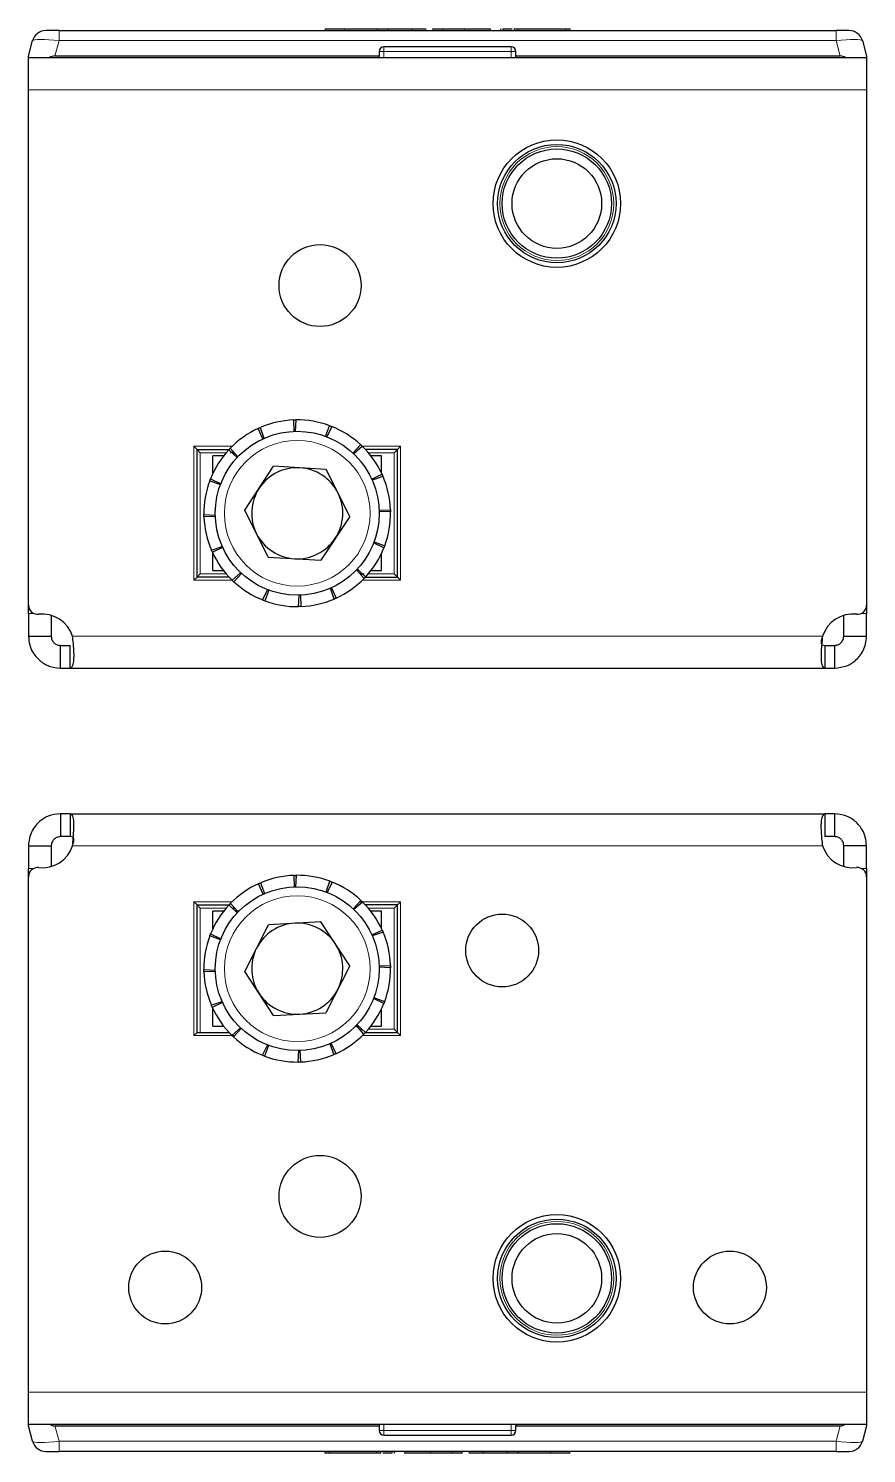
# Model space of a CAD drawing. Header units: millimetres. Extents: x 0 to 788, y 43 to 588.
# Drawn here: x 165.4 to 257.4, y 43.1 to 199.5 of the extents above; entities that cross this region are included whole.
import ezdxf

# ---------------------------------------------------------------- set-up
doc = ezdxf.new("R2010")
doc.units = ezdxf.units.MM

msp = doc.modelspace()

# ---------------------------------------------------------------- linework, layer by layer
at = {"color": 7, "linetype": 'Continuous', "lineweight": 25}
for p, q in [((168.74, 199.29), (167.29, 199.29)), ((168.74, 199.29), (254.04, 199.29)), ((197.96, 199.49), (197.96, 199.29)), ((203.61, 199.49), (203.67, 199.49)), ((203.67, 199.49), (203.67, 199.29)), ((203.67, 199.49), (204.8, 199.49)), ((204.8, 199.49), (204.8, 199.29)), ((204.8, 199.49), (207.47, 199.49)), ((207.47, 199.49), (207.47, 199.29)), ((207.47, 199.49), (208.96, 199.49)), ((208.96, 199.49), (208.96, 199.29)), ((209.77, 199.51), (209.77, 199.29)), ((213.24, 199.49), (216.07, 199.49)), ((216.07, 199.49), (216.07, 199.29)), ((217.21, 199.49), (217.21, 199.29)), ((217.46, 199.49), (217.46, 199.29)), ((218.7, 199.49), (218.7, 199.29)), ((219.13, 199.49), (224.38, 199.49)), ((224.81, 199.49), (224.81, 199.29)), ((255.48, 199.29), (254.04, 199.29)), ((165.39, 196.49), (165.84, 198.18)), ((218.39, 197.49), (204.39, 197.49)), ((256.93, 198.18), (257.39, 196.49)), ((165.39, 196.29), (165.39, 196.49)), ((165.39, 192.79), (165.39, 196.29)), ((257.39, 196.29), (165.39, 196.29)), ((203.89, 196.49), (168.28, 196.49)), ((203.89, 196.99), (203.89, 196.49)), ((203.89, 196.29), (203.89, 196.49)), ((218.89, 196.49), (218.89, 196.99)), ((254.49, 196.49), (218.89, 196.49)), ((218.89, 196.29), (218.89, 196.49)), ((257.39, 196.49), (257.39, 196.29)), ((257.39, 196.29), (257.39, 192.79)), ((165.39, 136.19), (165.39, 192.79)), ((257.39, 192.79), (257.39, 136.19)), ((194.54, 155.28), (194.5, 156.53)), ((194.75, 156.54), (194.67, 155.28)), ((191.13, 154.46), (190.61, 155.6)), ((190.83, 155.7), (191.24, 154.52)), ((198.01, 154.73), (198.44, 155.9)), ((198.68, 155.81), (198.13, 154.68)), ((183.54, 153.64), (183.89, 153.29)), ((187.54, 153.43), (188.37, 152.5)), ((201, 152.89), (201.85, 153.81)), ((202.03, 153.63), (201.09, 152.8)), ((205.89, 153.29), (206.24, 153.64)), ((183.89, 139.29), (183.89, 153.29)), ((183.89, 153.29), (187.4, 153.29)), ((183.89, 153.29), (184.24, 152.94)), ((185.64, 150.7), (185.64, 152.59)), ((186.8, 152.59), (185.64, 152.59)), ((188.28, 152.4), (187.37, 153.25)), ((187.89, 153.04), (187.89, 152.77)), ((205.89, 153.29), (202.37, 153.29)), ((204.14, 152.59), (202.97, 152.59)), ((204.14, 150.7), (204.14, 152.59)), ((205.54, 152.94), (205.89, 153.29)), ((205.89, 139.29), (205.89, 153.29)), ((189.12, 146.63), (192.3, 151.45)), ((198.06, 151.11), (192.3, 151.45)), ((200.65, 145.95), (198.06, 151.11)), ((203.06, 150.05), (204.2, 150.57)), ((204.3, 150.34), (203.12, 149.93)), ((186.45, 149.41), (185.27, 149.85)), ((185.36, 150.08), (186.49, 149.53)), ((184.64, 146.15), (185.89, 146.07)), ((185.89, 145.94), (184.64, 145.9)), ((191.71, 141.46), (189.12, 146.63)), ((200.65, 145.95), (197.47, 141.13)), ((203.88, 146.63), (205.13, 146.68)), ((205.13, 146.43), (203.88, 146.5)), ((185.47, 142.23), (186.66, 142.64)), ((186.71, 142.53), (185.57, 142.01)), ((204.41, 142.49), (203.28, 143.04)), ((203.33, 143.16), (204.5, 142.73)), ((185.64, 139.99), (185.64, 141.87)), ((191.71, 141.46), (197.47, 141.13)), ((204.14, 139.99), (204.14, 141.87)), ((183.54, 138.94), (183.89, 139.29)), ((183.89, 139.29), (184.24, 139.64)), ((187.4, 139.29), (183.89, 139.29)), ((185.64, 139.99), (186.8, 139.99)), ((187.74, 138.94), (188.68, 139.77)), ((188.77, 139.69), (187.92, 138.77)), ((202.23, 139.14), (201.4, 140.08)), ((201.49, 140.17), (202.4, 139.32)), ((201.89, 139.54), (201.89, 139.8)), ((202.37, 139.29), (205.89, 139.29)), ((202.97, 139.99), (204.14, 139.99)), ((205.54, 139.64), (205.89, 139.29)), ((205.89, 139.29), (206.24, 138.94)), ((191.09, 136.76), (191.64, 137.89)), ((191.76, 137.85), (191.33, 136.67)), ((198.94, 136.87), (198.53, 138.06)), ((198.64, 138.11), (199.17, 136.97)), ((165.39, 135.29), (165.39, 136.19)), ((195.03, 136.04), (195.1, 137.29)), ((195.23, 137.29), (195.28, 136.04)), ((257.39, 136.19), (257.39, 135.29)), ((165.39, 135.29), (165.39, 132.79)), ((167.89, 135.07), (167.89, 132.79)), ((254.89, 132.79), (254.89, 135.07)), ((257.39, 132.79), (257.39, 135.29)), ((165.39, 132.79), (167.89, 132.79)), ((168.89, 129.29), (168.89, 131.79)), ((168.89, 131.79), (169.97, 131.79)), ((169.97, 129.29), (169.97, 131.79)), ((252.8, 131.79), (252.8, 129.29)), ((252.8, 131.79), (253.89, 131.79)), ((253.89, 131.79), (253.89, 129.29)), ((254.89, 132.79), (257.39, 132.79)), ((168.89, 129.29), (169.97, 129.29)), ((169.97, 129.29), (252.8, 129.29)), ((252.8, 129.29), (253.89, 129.29)), ((168.89, 113.29), (168.89, 110.79)), ((169.97, 113.29), (168.89, 113.29)), ((169.97, 113.29), (252.8, 113.29)), ((169.97, 113.29), (169.97, 110.79)), ((252.8, 113.29), (252.8, 110.79)), ((253.89, 113.29), (252.8, 113.29)), ((253.89, 113.29), (253.89, 110.79)), ((165.39, 109.79), (167.89, 109.79)), ((165.39, 109.79), (165.39, 107.28)), ((167.89, 109.79), (167.89, 107.5)), ((169.97, 110.79), (168.89, 110.79)), ((253.89, 110.79), (252.8, 110.79)), ((257.39, 109.79), (254.89, 109.79)), ((254.89, 107.5), (254.89, 109.79)), ((257.39, 107.28), (257.39, 109.79)), ((165.39, 106.39), (165.39, 107.28)), ((165.39, 49.79), (165.39, 106.39)), ((194.58, 105.28), (194.54, 106.53)), ((194.79, 106.54), (194.71, 105.29)), ((257.39, 107.28), (257.39, 106.39)), ((257.39, 106.39), (257.39, 49.79)), ((191.16, 104.48), (190.64, 105.62)), ((190.87, 105.72), (191.28, 104.53)), ((198.05, 104.71), (198.48, 105.88)), ((198.72, 105.79), (198.16, 104.67)), ((183.54, 103.64), (183.89, 103.29)), ((183.89, 89.29), (183.89, 103.29)), ((183.89, 103.29), (187.4, 103.29)), ((183.89, 103.29), (184.24, 102.94)), ((188.31, 102.43), (187.4, 103.28)), ((187.57, 103.46), (188.4, 102.52)), ((201.03, 102.86), (201.88, 103.78)), ((202.06, 103.6), (201.12, 102.78)), ((205.89, 103.29), (202.37, 103.29)), ((205.54, 102.94), (205.89, 103.29)), ((205.89, 103.29), (206.24, 103.64)), ((205.89, 89.29), (205.89, 103.29)), ((185.64, 100.7), (185.64, 102.59)), ((186.8, 102.59), (185.64, 102.59)), ((187.89, 103.04), (187.89, 102.83)), ((188.46, 102.59), (188.14, 102.59)), ((204.14, 102.59), (202.97, 102.59)), ((204.14, 100.7), (204.14, 102.59)), ((189.12, 95.97), (191.73, 101.12)), ((197.49, 101.44), (191.73, 101.12)), ((200.65, 96.6), (197.49, 101.44)), ((203.08, 100.01), (204.22, 100.53)), ((204.32, 100.3), (203.13, 99.9)), ((186.46, 99.45), (185.29, 99.88)), ((185.38, 100.12), (186.5, 99.56)), ((184.64, 96.19), (185.89, 96.11)), ((185.89, 95.98), (184.64, 95.94)), ((192.28, 91.14), (189.12, 95.97)), ((200.65, 96.6), (198.04, 91.45)), ((203.88, 96.59), (205.13, 96.64)), ((205.14, 96.39), (203.88, 96.47)), ((185.45, 92.27), (186.64, 92.68)), ((186.69, 92.56), (185.56, 92.04)), ((204.39, 92.46), (203.27, 93.01)), ((203.31, 93.13), (204.48, 92.69)), ((185.64, 89.99), (185.64, 91.87)), ((192.28, 91.14), (198.04, 91.45)), ((204.14, 89.99), (204.14, 91.87)), ((183.54, 88.94), (183.89, 89.29)), ((183.89, 89.29), (187.4, 89.29)), ((185.64, 89.99), (186.8, 89.99)), ((187.71, 88.97), (188.65, 89.8)), ((188.74, 89.71), (187.89, 88.8)), ((201.31, 89.99), (201.63, 89.99)), ((202.2, 89.11), (201.38, 90.05)), ((201.46, 90.14), (202.38, 89.29)), ((201.89, 89.54), (201.89, 89.75)), ((202.37, 89.29), (205.89, 89.29)), ((202.97, 89.99), (204.14, 89.99)), ((205.54, 89.64), (205.89, 89.29)), ((205.89, 89.29), (206.24, 88.94)), ((191.06, 86.78), (191.61, 87.9)), ((191.73, 87.86), (191.29, 86.69)), ((198.9, 86.86), (198.5, 88.04)), ((198.61, 88.09), (199.13, 86.96)), ((194.99, 86.04), (195.07, 87.29)), ((195.19, 87.29), (195.23, 86.04)), ((165.39, 46.29), (165.39, 49.79)), ((257.39, 49.79), (257.39, 46.29)), ((165.39, 46.09), (165.39, 46.29)), ((165.39, 46.29), (257.39, 46.29)), ((165.84, 44.4), (165.39, 46.09)), ((168.28, 46.09), (203.89, 46.09)), ((203.89, 46.29), (203.89, 46.09)), ((203.89, 46.09), (203.89, 45.59)), ((218.89, 46.29), (218.89, 46.09)), ((218.89, 46.09), (254.49, 46.09)), ((218.89, 45.59), (218.89, 46.09)), ((257.39, 46.09), (256.93, 44.4)), ((257.39, 46.29), (257.39, 46.09)), ((204.39, 45.09), (218.39, 45.09)), ((167.29, 43.29), (168.74, 43.29)), ((254.04, 43.29), (168.74, 43.29)), ((197.96, 43.09), (197.96, 43.29)), ((203.64, 43.09), (198.39, 43.09)), ((204.07, 43.09), (204.07, 43.29)), ((205.31, 43.09), (205.31, 43.29)), ((205.56, 43.09), (205.56, 43.29)), ((206.7, 43.09), (206.7, 43.29)), ((209.53, 43.09), (206.7, 43.09)), ((213, 43.06), (213, 43.29)), ((213.81, 43.09), (213.81, 43.29)), ((215.3, 43.09), (213.81, 43.09)), ((215.3, 43.09), (215.3, 43.29)), ((217.97, 43.09), (215.3, 43.09)), ((217.97, 43.09), (217.97, 43.29)), ((219.1, 43.09), (217.97, 43.09)), ((219.1, 43.09), (219.1, 43.29)), ((219.16, 43.09), (219.1, 43.09)), ((224.81, 43.09), (224.81, 43.29)), ((254.04, 43.29), (255.48, 43.29))]:
    msp.add_line(p, q, dxfattribs=at)
at = {"color": 8, "linetype": 'Continuous', "lineweight": 18}
for p, q in [((168.74, 199.29), (168.74, 198.18)), ((200.07, 199.49), (200.07, 199.29)), ((210.88, 199.49), (210.88, 199.29)), ((213.24, 199.49), (213.24, 199.29)), ((219.13, 199.49), (219.13, 199.29)), ((224.38, 199.49), (224.38, 199.29)), ((254.04, 198.18), (254.04, 199.29)), ((168.74, 198.18), (168.28, 196.49)), ((254.04, 198.18), (168.74, 198.18)), ((204.39, 196.99), (204.39, 197.49)), ((218.39, 196.99), (218.39, 197.49)), ((254.49, 196.49), (254.04, 198.18)), ((204.39, 196.99), (203.89, 196.99)), ((218.39, 196.99), (204.39, 196.99)), ((204.39, 196.99), (204.39, 196.29)), ((218.39, 196.99), (218.89, 196.99)), ((218.39, 196.29), (218.39, 196.99)), ((257.39, 192.79), (165.39, 192.79)), ((183.54, 138.94), (183.54, 153.64)), ((183.54, 153.64), (187.74, 153.64)), ((202.03, 153.64), (206.24, 153.64)), ((206.24, 153.64), (206.24, 138.94)), ((187.09, 152.94), (184.24, 152.94)), ((184.24, 152.94), (184.24, 139.64)), ((205.54, 152.94), (202.69, 152.94)), ((205.54, 139.64), (205.54, 152.94)), ((184.24, 139.64), (187.09, 139.64)), ((202.69, 139.64), (205.54, 139.64)), ((187.74, 138.94), (183.54, 138.94)), ((206.24, 138.94), (202.03, 138.94)), ((165.95, 135.29), (165.39, 135.29)), ((257.39, 135.29), (256.83, 135.29)), ((252.55, 132.79), (170.22, 132.79)), ((170.22, 109.79), (252.55, 109.79)), ((165.39, 107.28), (165.95, 107.28)), ((256.83, 107.28), (257.39, 107.28)), ((183.54, 103.64), (187.74, 103.64)), ((183.54, 88.94), (183.54, 103.64)), ((201.75, 103.64), (206.24, 103.64)), ((206.24, 103.64), (206.24, 88.94)), ((187.09, 102.94), (184.24, 102.94)), ((184.24, 102.94), (184.24, 89.29)), ((205.54, 102.94), (202.69, 102.94)), ((205.54, 89.64), (205.54, 102.94)), ((202.69, 89.64), (205.54, 89.64)), ((188.02, 88.94), (183.54, 88.94)), ((206.24, 88.94), (202.03, 88.94)), ((165.39, 49.79), (257.39, 49.79)), ((168.28, 46.09), (168.74, 44.4)), ((204.39, 45.59), (203.89, 45.59)), ((204.39, 46.29), (204.39, 45.59)), ((204.39, 45.59), (204.39, 45.09)), ((204.39, 45.59), (218.39, 45.59)), ((218.39, 45.59), (218.39, 46.29)), ((218.39, 45.59), (218.89, 45.59)), ((218.39, 45.59), (218.39, 45.09)), ((254.04, 44.4), (254.49, 46.09)), ((168.74, 44.4), (254.04, 44.4)), ((168.74, 44.4), (168.74, 43.29)), ((254.04, 43.29), (254.04, 44.4)), ((198.39, 43.09), (198.39, 43.29)), ((203.64, 43.09), (203.64, 43.29)), ((209.53, 43.09), (209.53, 43.29)), ((211.89, 43.09), (211.89, 43.29)), ((222.7, 43.09), (222.7, 43.29))]:
    msp.add_line(p, q, dxfattribs=at)
at = {"color": 7, "linetype": 'Continuous', "lineweight": 25}
for centre, radius in [((223.39, 180.29), 7), ((223.39, 180.29), 6.5), ((223.39, 180.29), 6), ((223.39, 180.29), 4.92), ((197.39, 171.29), 4.5), ((194.89, 146.29), 9), ((194.89, 96.29), 9), ((217.39, 98.29), 4), ((197.39, 71.29), 4.5), ((223.39, 62.29), 7), ((223.39, 62.29), 6.5), ((223.39, 62.29), 6), ((223.39, 62.29), 4.92), ((180.39, 61.29), 4), ((242.39, 61.29), 4)]:
    msp.add_circle(centre, radius, dxfattribs=at)
at = {"color": 8, "linetype": 'Continuous', "lineweight": 18}
for centre, radius in [((223.39, 180.29), 6.25), ((194.89, 146.29), 8), ((194.89, 96.29), 8), ((223.39, 62.29), 6.25)]:
    msp.add_circle(centre, radius, dxfattribs=at)
at = {"color": 7, "linetype": 'Continuous', "lineweight": 25}
for centre, radius, start, end in [((167.29, 197.79), 1.5, 90, 165), ((255.48, 197.79), 1.5, 15, 90), ((204.39, 196.99), 0.5, 90, 180), ((218.39, 196.99), 0.5, 0, 90), ((194.89, 146.29), 10.25, 92.1828, 113.2869), ((194.89, 146.29), 10.25, 69.6828, 90.7869), ((194.89, 146.29), 10.25, 114.6828, 135.7869), ((194.89, 146.29), 10.25, 47.1828, 68.2869), ((194.89, 146.29), 10.25, 24.6828, 45.7869), ((194.89, 146.29), 10.25, 137.1828, 158.2869), ((194.89, 146.29), 5, 86.6352, 146.6352), ((194.89, 146.29), 5, 26.6352, 86.6352), ((194.89, 146.29), 10.25, 2.1828, 23.2869), ((194.89, 146.29), 10.25, 159.6828, 180.7869), ((194.89, 146.29), 5, 146.6352, 206.6352), ((194.89, 146.29), 5, 326.6352, 26.6352), ((194.89, 146.29), 10.25, 182.1828, 203.2869), ((194.89, 146.29), 10.25, 339.6828, 0.7869), ((194.89, 146.29), 5, 206.6352, 266.6352), ((194.89, 146.29), 5, 266.6352, 326.6352), ((194.89, 146.29), 10.25, 317.1828, 338.2869), ((194.89, 146.29), 10.25, 204.6828, 225.7869), ((194.89, 146.29), 10.25, 227.1828, 248.2869), ((194.89, 146.29), 10.25, 294.6828, 315.7869), ((166.39, 136.19), 1, 180, 276.3794), ((194.89, 146.29), 10.25, 249.6828, 270.7869), ((194.89, 146.29), 10.25, 272.1828, 293.2869), ((256.39, 136.19), 1, 263.6206, 0), ((166.89, 131.72), 3.5, 17.8253, 96.3794), ((255.89, 131.72), 3.5, 83.6206, 162.1747), ((166.89, 110.86), 3.5, 263.6206, 342.1747), ((255.89, 110.86), 3.5, 197.8253, 276.3794), ((166.39, 106.39), 1, 83.6206, 180), ((194.89, 96.29), 10.25, 91.9505, 113.0546), ((194.89, 96.29), 10.25, 69.4505, 90.5546), ((256.39, 106.39), 1, 0, 96.3794), ((194.89, 96.29), 10.25, 114.4505, 135.5546), ((194.89, 96.29), 10.25, 46.9505, 68.0546), ((194.89, 96.29), 10.25, 136.9505, 158.0546), ((194.89, 96.29), 10.25, 24.4505, 45.5546), ((194.89, 96.29), 5, 93.1455, 153.1455), ((194.89, 96.29), 5, 33.1455, 93.1455), ((194.89, 96.29), 10.25, 1.9505, 23.0546), ((194.89, 96.29), 10.25, 159.4505, 180.5546), ((194.89, 96.29), 5, 333.1455, 33.1455), ((194.89, 96.29), 5, 153.1455, 213.1455), ((194.89, 96.29), 10.25, 181.9505, 203.0546), ((194.89, 96.29), 10.25, 339.4505, 0.5546), ((194.89, 96.29), 5, 273.1455, 333.1455), ((194.89, 96.29), 5, 213.1455, 273.1455), ((194.89, 96.29), 10.25, 316.9505, 338.0546), ((194.89, 96.29), 10.25, 204.4505, 225.5546), ((194.89, 96.29), 10.25, 226.9505, 248.0546), ((194.89, 96.29), 10.25, 294.4505, 315.5546), ((194.89, 96.29), 10.25, 249.4505, 270.5546), ((194.89, 96.29), 10.25, 271.9505, 293.0546), ((204.39, 45.59), 0.5, 180, 270), ((218.39, 45.59), 0.5, 270, 0), ((167.29, 44.79), 1.5, 195, 270), ((255.48, 44.79), 1.5, 270, 345)]:
    msp.add_arc(centre, radius, start, end, dxfattribs=at)
at = {"color": 8, "linetype": 'Continuous', "lineweight": 18}
for centre, major_axis, start_param, end_param in [((168.84, 197.79), (3, -0.38), 1.621093, 3.124852), ((253.93, 197.79), (3, 0.38), 0.016741, 1.520499), ((168.84, 44.79), (3, 0.38), 3.158333, 4.662092), ((253.93, 44.79), (3, -0.38), 4.762686, 6.266445)]:
    msp.add_ellipse(centre, major_axis=major_axis, ratio=0.123038, start_param=start_param, end_param=end_param, dxfattribs=at)
at = {"color": 7, "linetype": 'Continuous', "lineweight": 25}
for centre, major_axis, start_param, end_param in [((165.39, 184.9), (3.1, 11.57), 0.067037, 0.253072), ((257.39, 184.9), (-3.1, 11.57), 6.030113, 6.216148), ((165.39, 57.68), (3.1, -11.57), 6.030113, 6.216148), ((257.39, 57.68), (-3.1, -11.57), 0.067037, 0.253072)]:
    msp.add_ellipse(centre, major_axis=major_axis, ratio=0.250563, start_param=start_param, end_param=end_param, dxfattribs=at)
for points, knots in [([(197.96, 199.49), (198.33, 199.49), (199.02, 199.49), (199.74, 199.49), (200.07, 199.49)], [0, 0, 0, 0, 0.5368, 1, 1, 1, 1]), ([(200.07, 199.49), (200.57, 199.49), (201.51, 199.49), (202.7, 199.49), (203.42, 199.49), (203.6, 199.49), (203.61, 199.49)], [0, 0, 0, 0, 0.381983, 0.713352, 0.984017, 1, 1, 1, 1]), ([(209.79, 199.49), (209.78, 199.49), (209.76, 199.49), (209.91, 199.49), (210.28, 199.49), (210.67, 199.49), (210.88, 199.49)], [0, 0, 0, 0, 0.061615, 0.333035, 0.637399, 1, 1, 1, 1]), ([(210.88, 199.49), (211.04, 199.49), (211.4, 199.49), (212.2, 199.49), (212.83, 199.49), (213.24, 199.49)], [0, 0, 0, 0, 0.216742, 0.489643, 1, 1, 1, 1]), ([(217.46, 199.49), (217.52, 199.49), (217.62, 199.49), (217.93, 199.49), (218.21, 199.49), (218.42, 199.49), (218.49, 199.49)], [0, 0, 0, 0, 0.253358, 0.534255, 0.847657, 1, 1, 1, 1]), ([(217.64, 199.49), (217.75, 199.49), (218, 199.49), (218.31, 199.49), (218.48, 199.49), (218.49, 199.49)], [0, 0, 0, 0, 0.461603, 0.9874, 1, 1, 1, 1]), ([(218.7, 199.49), (218.71, 199.49), (218.72, 199.49), (218.84, 199.49), (218.98, 199.49), (219.08, 199.49), (219.13, 199.49)], [0, 0, 0, 0, 0.285248, 0.560563, 0.777151, 1, 1, 1, 1]), ([(224.38, 199.49), (224.44, 199.49), (224.57, 199.49), (224.71, 199.49), (224.8, 199.49), (224.81, 199.49), (224.81, 199.49)], [0, 0, 0, 0, 0.281303, 0.555629, 0.773878, 1, 1, 1, 1]), ([(194.5, 156.53), (194.54, 156.53), (194.6, 156.53), (194.68, 156.53), (194.72, 156.54), (194.75, 156.54)], [0, 0, 0, 0, 0.499981, 0.749988, 1, 1, 1, 1]), ([(190.61, 155.6), (190.64, 155.62), (190.7, 155.64), (190.78, 155.68), (190.81, 155.69), (190.83, 155.7)], [0, 0, 0, 0, 0.499981, 0.749988, 1, 1, 1, 1]), ([(198.44, 155.9), (198.48, 155.88), (198.54, 155.86), (198.62, 155.83), (198.66, 155.82), (198.68, 155.81)], [0, 0, 0, 0, 0.499981, 0.749988, 1, 1, 1, 1]), ([(187.37, 153.25), (187.4, 153.28), (187.44, 153.33), (187.5, 153.39), (187.52, 153.42), (187.54, 153.43)], [0, 0, 0, 0, 0.499981, 0.749988, 1, 1, 1, 1]), ([(201.85, 153.81), (201.88, 153.78), (201.93, 153.73), (201.99, 153.68), (202.02, 153.65), (202.03, 153.63)], [0, 0, 0, 0, 0.499981, 0.749988, 1, 1, 1, 1]), ([(204.2, 150.57), (204.22, 150.53), (204.24, 150.47), (204.28, 150.4), (204.29, 150.36), (204.3, 150.34)], [0, 0, 0, 0, 0.499981, 0.749988, 1, 1, 1, 1]), ([(185.27, 149.85), (185.29, 149.88), (185.31, 149.94), (185.34, 150.02), (185.36, 150.06), (185.36, 150.08)], [0, 0, 0, 0, 0.499981, 0.749988, 1, 1, 1, 1]), ([(184.64, 145.9), (184.64, 145.94), (184.64, 146), (184.64, 146.08), (184.64, 146.13), (184.64, 146.15)], [0, 0, 0, 0, 0.499981, 0.749988, 1, 1, 1, 1]), ([(205.13, 146.68), (205.13, 146.64), (205.13, 146.57), (205.13, 146.49), (205.13, 146.45), (205.13, 146.43)], [0, 0, 0, 0, 0.499981, 0.749988, 1, 1, 1, 1]), ([(204.5, 142.73), (204.48, 142.69), (204.46, 142.63), (204.43, 142.55), (204.42, 142.51), (204.41, 142.49)], [0, 0, 0, 0, 0.499981, 0.749988, 1, 1, 1, 1]), ([(185.57, 142.01), (185.56, 142.04), (185.53, 142.1), (185.5, 142.18), (185.48, 142.22), (185.47, 142.23)], [0, 0, 0, 0, 0.499981, 0.749988, 1, 1, 1, 1]), ([(202.4, 139.32), (202.38, 139.29), (202.33, 139.24), (202.28, 139.18), (202.25, 139.15), (202.23, 139.14)], [0, 0, 0, 0, 0.499981, 0.749988, 1, 1, 1, 1]), ([(187.92, 138.77), (187.89, 138.8), (187.84, 138.84), (187.78, 138.9), (187.75, 138.93), (187.74, 138.94)], [0, 0, 0, 0, 0.499981, 0.749988, 1, 1, 1, 1]), ([(191.33, 136.67), (191.29, 136.69), (191.23, 136.71), (191.15, 136.74), (191.11, 136.76), (191.09, 136.76)], [0, 0, 0, 0, 0.499981, 0.749988, 1, 1, 1, 1]), ([(199.17, 136.97), (199.13, 136.96), (199.07, 136.93), (199, 136.9), (198.96, 136.88), (198.94, 136.87)], [0, 0, 0, 0, 0.499981, 0.749988, 1, 1, 1, 1]), ([(195.28, 136.04), (195.23, 136.04), (195.17, 136.04), (195.09, 136.04), (195.05, 136.04), (195.03, 136.04)], [0, 0, 0, 0, 0.4999808, 0.7499881, 1, 1, 1, 1]), ([(165.39, 132.79), (165.41, 132.47), (165.46, 131.88), (165.86, 130.94), (166.57, 130.07), (167.67, 129.41), (168.47, 129.33), (168.89, 129.29)], [0, 0, 0, 0, 0.1708405, 0.3192172, 0.5481031, 0.7678223, 1, 1, 1, 1]), ([(167.89, 132.79), (167.89, 132.7), (167.91, 132.53), (168, 132.31), (168.11, 132.14), (168.24, 132.01), (168.38, 131.92), (168.61, 131.81), (168.77, 131.8), (168.89, 131.79)], [0, 0, 0, 0, 0.154359, 0.287283, 0.400435, 0.496544, 0.604314, 0.723151, 1, 1, 1, 1]), ([(169.97, 129.29), (170.03, 129.3), (170.13, 129.34), (170.27, 129.62), (170.37, 130.08), (170.39, 130.71), (170.37, 131.32), (170.32, 132.03), (170.25, 132.53), (170.22, 132.79)], [0, 0, 0, 0, 0.144067, 0.271276, 0.474907, 0.597997, 0.726338, 0.860245, 1, 1, 1, 1]), ([(252.55, 132.79), (252.52, 132.49), (252.47, 131.94), (252.4, 131.04), (252.38, 130.16), (252.51, 129.43), (252.7, 129.34), (252.8, 129.29)], [0, 0, 0, 0, 0.16069, 0.301312, 0.521951, 0.753573, 1, 1, 1, 1]), ([(252.55, 132.79), (252.52, 132.7), (252.47, 132.55), (252.41, 132.34), (252.39, 132.18), (252.4, 132.04), (252.45, 131.94), (252.56, 131.81), (252.7, 131.8), (252.8, 131.79)], [0, 0, 0, 0, 0.156786, 0.290809, 0.403501, 0.497298, 0.607133, 0.726181, 1, 1, 1, 1]), ([(253.89, 131.79), (254.01, 131.8), (254.23, 131.82), (254.49, 131.98), (254.67, 132.16), (254.79, 132.34), (254.87, 132.56), (254.88, 132.71), (254.89, 132.79)], [0, 0, 0, 0, 0.296302, 0.497469, 0.615497, 0.73607, 0.863114, 1, 1, 1, 1]), ([(253.89, 129.29), (254.34, 129.34), (255.15, 129.43), (256.06, 130), (256.65, 130.6), (257.05, 131.23), (257.33, 131.97), (257.37, 132.51), (257.39, 132.79)], [0, 0, 0, 0, 0.254149, 0.448213, 0.574908, 0.708872, 0.850468, 1, 1, 1, 1]), ([(168.89, 113.29), (168.43, 113.24), (167.62, 113.15), (166.71, 112.58), (166.12, 111.98), (165.72, 111.35), (165.44, 110.6), (165.4, 110.06), (165.39, 109.79)], [0, 0, 0, 0, 0.254149, 0.448213, 0.574908, 0.708872, 0.850468, 1, 1, 1, 1]), ([(170.22, 109.79), (170.25, 110.08), (170.3, 110.63), (170.37, 111.54), (170.4, 112.42), (170.26, 113.14), (170.07, 113.24), (169.97, 113.29)], [0, 0, 0, 0, 0.16069, 0.301312, 0.521951, 0.753573, 1, 1, 1, 1]), ([(252.8, 113.29), (252.75, 113.27), (252.65, 113.24), (252.5, 112.95), (252.4, 112.49), (252.38, 111.86), (252.4, 111.25), (252.46, 110.54), (252.52, 110.04), (252.55, 109.79)], [0, 0, 0, 0, 0.144067, 0.271276, 0.474907, 0.597997, 0.726338, 0.860245, 1, 1, 1, 1]), ([(257.39, 109.79), (257.36, 110.1), (257.31, 110.69), (256.92, 111.64), (256.2, 112.51), (255.11, 113.16), (254.3, 113.24), (253.89, 113.29)], [0, 0, 0, 0, 0.17084, 0.319217, 0.548103, 0.767822, 1, 1, 1, 1]), ([(168.89, 110.79), (168.76, 110.77), (168.55, 110.75), (168.28, 110.59), (168.1, 110.42), (167.98, 110.23), (167.9, 110.02), (167.89, 109.87), (167.89, 109.79)], [0, 0, 0, 0, 0.296302, 0.497469, 0.615497, 0.73607, 0.863114, 1, 1, 1, 1]), ([(170.22, 109.79), (170.25, 109.87), (170.3, 110.03), (170.36, 110.24), (170.38, 110.4), (170.37, 110.53), (170.32, 110.64), (170.21, 110.76), (170.07, 110.78), (169.97, 110.79)], [0, 0, 0, 0, 0.156786, 0.290809, 0.403501, 0.497298, 0.607133, 0.726181, 1, 1, 1, 1]), ([(254.89, 109.79), (254.88, 109.88), (254.87, 110.04), (254.77, 110.27), (254.66, 110.43), (254.53, 110.56), (254.39, 110.66), (254.16, 110.76), (254, 110.78), (253.89, 110.79)], [0, 0, 0, 0, 0.154359, 0.287283, 0.400435, 0.496544, 0.604314, 0.723151, 1, 1, 1, 1]), ([(194.54, 106.53), (194.58, 106.53), (194.64, 106.53), (194.72, 106.54), (194.77, 106.54), (194.79, 106.54)], [0, 0, 0, 0, 0.499981, 0.749988, 1, 1, 1, 1]), ([(190.64, 105.62), (190.68, 105.63), (190.74, 105.66), (190.81, 105.69), (190.85, 105.71), (190.87, 105.72)], [0, 0, 0, 0, 0.499981, 0.749988, 1, 1, 1, 1]), ([(198.48, 105.88), (198.52, 105.87), (198.58, 105.85), (198.66, 105.82), (198.7, 105.8), (198.72, 105.79)], [0, 0, 0, 0, 0.499981, 0.749988, 1, 1, 1, 1]), ([(187.4, 103.28), (187.42, 103.31), (187.47, 103.36), (187.52, 103.42), (187.55, 103.45), (187.57, 103.46)], [0, 0, 0, 0, 0.4999808, 0.7499881, 1, 1, 1, 1]), ([(201.88, 103.78), (201.91, 103.75), (201.96, 103.71), (202.02, 103.65), (202.05, 103.62), (202.06, 103.6)], [0, 0, 0, 0, 0.4999808, 0.7499881, 1, 1, 1, 1]), ([(204.22, 100.53), (204.23, 100.49), (204.26, 100.43), (204.29, 100.36), (204.31, 100.32), (204.32, 100.3)], [0, 0, 0, 0, 0.499981, 0.749988, 1, 1, 1, 1]), ([(185.29, 99.88), (185.3, 99.92), (185.32, 99.98), (185.36, 100.06), (185.37, 100.1), (185.38, 100.12)], [0, 0, 0, 0, 0.499981, 0.749988, 1, 1, 1, 1]), ([(184.64, 95.94), (184.64, 95.98), (184.64, 96.04), (184.64, 96.13), (184.64, 96.17), (184.64, 96.19)], [0, 0, 0, 0, 0.499981, 0.749988, 1, 1, 1, 1]), ([(205.13, 96.64), (205.13, 96.59), (205.13, 96.53), (205.13, 96.45), (205.14, 96.41), (205.14, 96.39)], [0, 0, 0, 0, 0.4999808, 0.7499881, 1, 1, 1, 1]), ([(204.48, 92.69), (204.47, 92.65), (204.45, 92.59), (204.42, 92.51), (204.4, 92.48), (204.39, 92.46)], [0, 0, 0, 0, 0.499981, 0.749988, 1, 1, 1, 1]), ([(185.56, 92.04), (185.54, 92.08), (185.51, 92.14), (185.48, 92.22), (185.46, 92.25), (185.45, 92.27)], [0, 0, 0, 0, 0.499981, 0.749988, 1, 1, 1, 1]), ([(202.38, 89.29), (202.35, 89.26), (202.3, 89.21), (202.25, 89.15), (202.22, 89.12), (202.2, 89.11)], [0, 0, 0, 0, 0.499981, 0.749988, 1, 1, 1, 1]), ([(187.89, 88.8), (187.86, 88.83), (187.81, 88.87), (187.75, 88.93), (187.72, 88.95), (187.71, 88.97)], [0, 0, 0, 0, 0.499981, 0.749988, 1, 1, 1, 1]), ([(191.29, 86.69), (191.25, 86.7), (191.19, 86.73), (191.11, 86.76), (191.07, 86.77), (191.06, 86.78)], [0, 0, 0, 0, 0.499981, 0.749988, 1, 1, 1, 1]), ([(199.13, 86.96), (199.09, 86.94), (199.03, 86.91), (198.96, 86.88), (198.92, 86.86), (198.9, 86.86)], [0, 0, 0, 0, 0.4999808, 0.7499881, 1, 1, 1, 1]), ([(195.23, 86.04), (195.19, 86.04), (195.13, 86.04), (195.05, 86.04), (195.01, 86.04), (194.99, 86.04)], [0, 0, 0, 0, 0.499981, 0.749988, 1, 1, 1, 1]), ([(198.39, 43.09), (198.33, 43.09), (198.2, 43.09), (198.06, 43.09), (197.97, 43.09), (197.96, 43.09), (197.96, 43.09)], [0, 0, 0, 0, 0.281303, 0.555629, 0.773878, 1, 1, 1, 1]), ([(204.07, 43.09), (204.06, 43.09), (204.05, 43.09), (203.93, 43.09), (203.79, 43.09), (203.69, 43.09), (203.64, 43.09)], [0, 0, 0, 0, 0.285248, 0.560563, 0.777151, 1, 1, 1, 1]), ([(205.31, 43.09), (205.26, 43.09), (205.15, 43.09), (204.85, 43.09), (204.56, 43.09), (204.35, 43.09), (204.28, 43.09)], [0, 0, 0, 0, 0.253358, 0.534255, 0.847657, 1, 1, 1, 1]), ([(205.13, 43.09), (205.02, 43.09), (204.77, 43.09), (204.47, 43.09), (204.29, 43.09), (204.28, 43.09)], [0, 0, 0, 0, 0.461603, 0.9874, 1, 1, 1, 1]), ([(211.89, 43.09), (211.74, 43.09), (211.38, 43.09), (210.58, 43.09), (209.94, 43.09), (209.53, 43.09)], [0, 0, 0, 0, 0.216742, 0.489643, 1, 1, 1, 1]), ([(212.98, 43.09), (212.99, 43.09), (213.02, 43.09), (212.86, 43.09), (212.49, 43.09), (212.1, 43.09), (211.89, 43.09)], [0, 0, 0, 0, 0.061615, 0.333035, 0.637399, 1, 1, 1, 1]), ([(222.7, 43.09), (222.2, 43.09), (221.27, 43.09), (220.07, 43.09), (219.35, 43.09), (219.17, 43.09), (219.16, 43.09)], [0, 0, 0, 0, 0.381983, 0.713352, 0.984017, 1, 1, 1, 1]), ([(224.81, 43.09), (224.44, 43.09), (223.75, 43.09), (223.04, 43.09), (222.7, 43.09)], [0, 0, 0, 0, 0.5368, 1, 1, 1, 1])]:
    msp.add_open_spline(points, degree=3, knots=knots, dxfattribs=at)
at = {"color": 8, "linetype": 'Continuous', "lineweight": 18}
for points, knots in [([(187.54, 152.94), (187.57, 152.94), (187.64, 152.94), (187.72, 152.97), (187.78, 152.99), (187.83, 153.01), (187.86, 153.02), (187.88, 153.03), (187.88, 153.04), (187.89, 153.04)], [0, 0, 0, 0, 0.208592, 0.336235, 0.479855, 0.625864, 0.760785, 0.885235, 1, 1, 1, 1]), ([(201.89, 139.54), (201.89, 139.54), (201.89, 139.54), (201.91, 139.55), (201.94, 139.56), (201.99, 139.59), (202.05, 139.61), (202.13, 139.63), (202.2, 139.63), (202.24, 139.64)], [0, 0, 0, 0, 0.114765, 0.239215, 0.374136, 0.520145, 0.663765, 0.791408, 1, 1, 1, 1])]:
    msp.add_open_spline(points, degree=3, knots=knots, dxfattribs=at)

doc.saveas('drawing.dxf')
